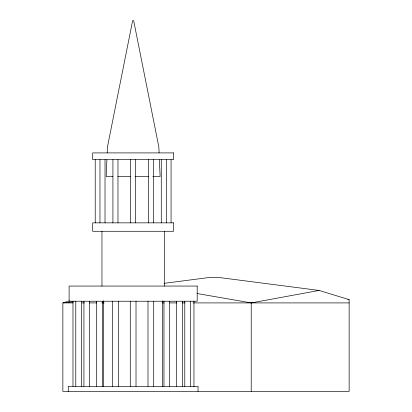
<?xml version="1.0" encoding="UTF-8"?>
<svg xmlns="http://www.w3.org/2000/svg" width="412" height="412" viewBox="0 0 412 412"><rect width="100%" height="100%" fill="white"/><g stroke="black" fill="none" stroke-linecap="round" stroke-linejoin="round"><path stroke-width="0.62" d="M106.893 159.835L106.183 176.506L112.878 176.506M107.197 152.78L107.444 147.007L132.643 20.6L133.653 20.6L158.852 147.007L159.099 152.78M69.556 300.863L62.861 302.913L62.861 391.4L349.139 391.4L349.139 299.642L319.125 290.445L220.162 277.631L208.199 277.631L164.058 283.348M197.106 293.529L251.212 302.913L319.125 290.445M73.027 301.852L62.861 302.913L73.089 302.913M117.811 176.506L130.578 176.506M135.074 176.506L148.48 176.506M152.8 176.506L160.113 176.506L159.398 159.835M81.916 302.913L84.563 302.913M89.538 302.913L96.743 302.913M101.857 302.913L104.143 302.913M162.405 302.913L164.131 302.913M169.667 302.913L176.794 302.913M182.284 302.913L184.952 302.913M193.007 302.913L349.139 302.913M347.888 299.514L349.139 299.642M251.212 302.913L251.212 391.4M198.038 391.4L198.038 386.343L68.258 386.343L68.258 391.4M193.959 301.054L193.959 386.909M190.514 301.229L190.514 386.343M184.782 301.229L184.782 386.343M182.372 301.229L182.372 386.343M176.645 301.229L176.645 386.343M171.068 159.65L171.068 222.856M169.698 301.229L169.698 386.343M166.33 159.65L166.33 222.856M164.326 231.281L164.326 286.057M163.966 301.229L163.966 386.343M162.642 300.791L162.642 386.343M161.272 159.65L161.272 222.856M153.717 301.229L153.717 386.343M153.372 159.65L153.372 222.856M148.315 159.65L148.315 222.856M147.99 301.229L147.99 386.343M136.012 301.229L136.012 386.343M135.677 159.65L135.677 222.856M130.619 159.65L130.619 222.856M130.28 301.229L130.28 386.343M118.301 301.229L118.301 386.343M117.976 159.65L117.976 222.856M112.919 159.65L112.919 222.856M112.574 301.229L112.574 386.343M105.024 159.65L105.024 222.856M103.654 300.791L103.654 386.343M102.331 301.229L102.331 386.343M101.965 231.281L101.965 286.057M99.967 159.65L99.967 222.856M96.599 301.229L96.599 386.343M95.224 159.65L95.224 222.856M89.651 301.229L89.651 386.343M83.919 301.229L83.919 386.343M81.509 301.229L81.509 386.343M75.782 301.229L75.782 386.343M72.975 301.229L72.975 386.343M173.596 152.909L92.695 152.909L92.695 159.65L173.596 159.65L173.596 152.909M173.596 222.856L92.695 222.856L92.695 231.281L173.596 231.281L173.596 222.856M197.194 286.057L69.098 286.057L69.098 301.229L197.194 301.229L197.194 286.057"/></g></svg>
